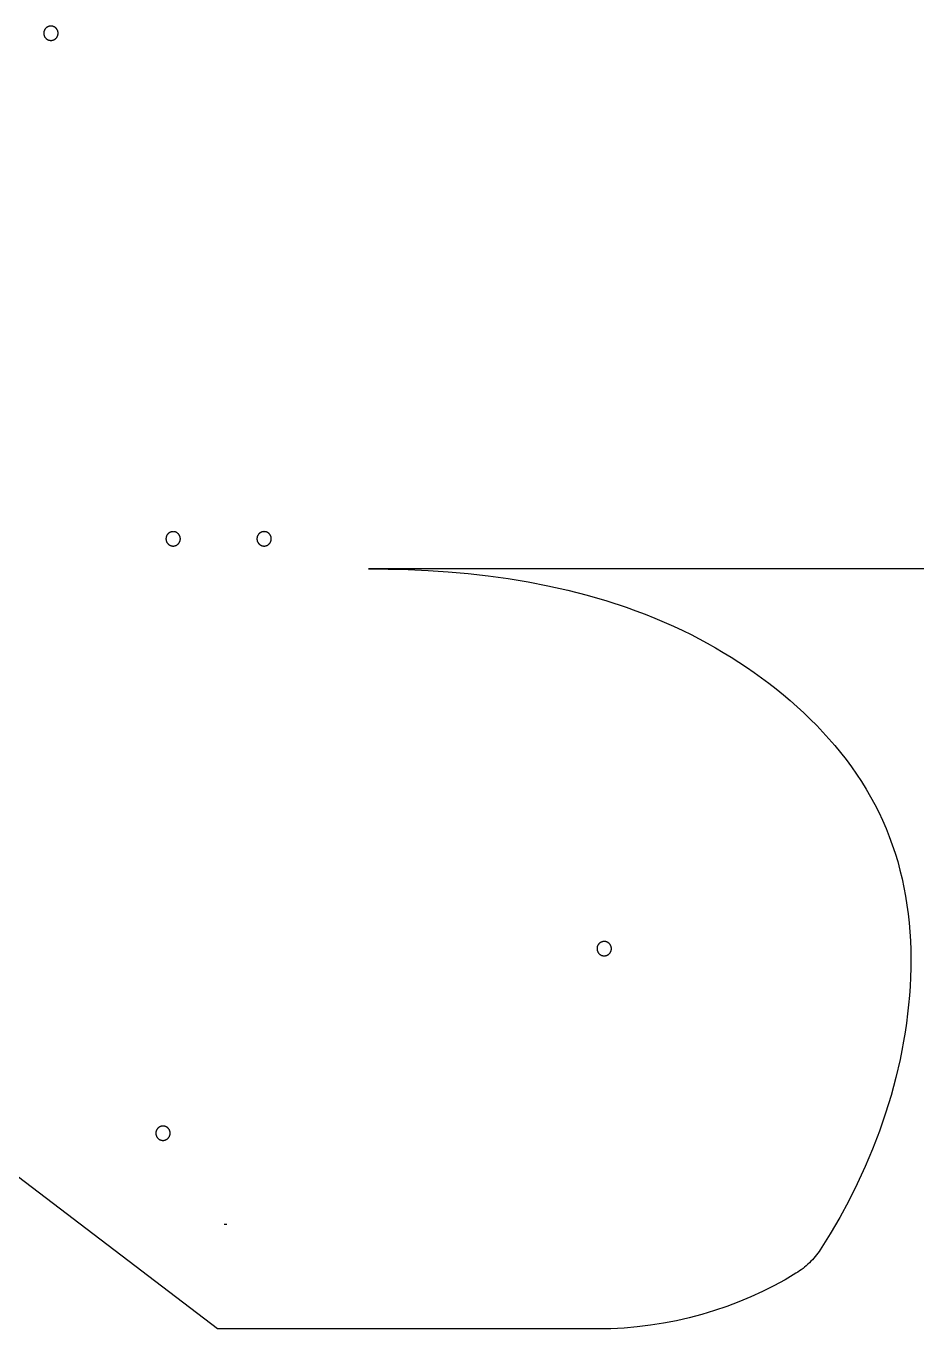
# Model space of a CAD drawing. Extents: x 0 to 146, y -2 to 88.
# Drawn here: x 35.62 to 47.26, y 23.74 to 40.76 of the extents above; entities that cross this region are included whole.
import ezdxf

# ---------------------------------------------------------------- set-up
doc = ezdxf.new("R2010")
doc.units = 0
doc.header["$LTSCALE"] = 15
doc.layers.add('CUT$EXTERIOR', color=1, linetype='CONTINUOUS')
doc.layers.add('CUT$INTERIOR', color=5, linetype='CONTINUOUS')

msp = doc.modelspace()

# ---------------------------------------------------------------- linework, layer by layer
at = {"layer": 'CUT$EXTERIOR'}
for p, q in [((38.124, 23.745), (25.094, 33.676)), ((56.179, 33.673), (40.094, 33.673)), ((40.094, 33.673), (40.352, 33.671)), ((40.352, 33.671), (40.612, 33.664)), ((40.612, 33.664), (40.872, 33.652)), ((40.872, 33.652), (41.133, 33.634)), ((41.133, 33.634), (41.395, 33.611)), ((41.395, 33.611), (41.656, 33.582)), ((41.656, 33.582), (41.917, 33.546)), ((41.917, 33.546), (42.177, 33.503)), ((42.177, 33.503), (42.437, 33.453)), ((42.437, 33.453), (42.695, 33.395)), ((42.695, 33.395), (42.951, 33.33)), ((42.951, 33.33), (43.206, 33.255)), ((43.206, 33.255), (43.458, 33.172)), ((43.458, 33.172), (43.583, 33.127)), ((43.583, 33.127), (43.708, 33.08)), ((43.708, 33.08), (43.832, 33.031)), ((43.832, 33.031), (43.955, 32.978)), ((43.955, 32.978), (44.078, 32.924)), ((44.078, 32.924), (44.199, 32.867)), ((44.199, 32.867), (44.306, 32.814)), ((44.306, 32.814), (44.413, 32.759)), ((44.413, 32.759), (44.518, 32.702)), ((44.518, 32.702), (44.623, 32.644)), ((44.623, 32.644), (44.727, 32.583)), ((44.727, 32.583), (44.829, 32.52)), ((44.829, 32.52), (44.931, 32.456)), ((44.931, 32.456), (45.031, 32.389)), ((45.031, 32.389), (45.13, 32.321)), ((45.13, 32.321), (45.227, 32.251)), ((45.227, 32.251), (45.323, 32.179)), ((45.323, 32.179), (45.418, 32.105)), ((45.418, 32.105), (45.511, 32.029)), ((45.511, 32.029), (45.602, 31.952)), ((45.602, 31.952), (45.691, 31.873)), ((45.691, 31.873), (45.778, 31.792)), ((45.778, 31.792), (45.863, 31.71)), ((45.863, 31.71), (45.947, 31.626)), ((45.947, 31.626), (46.028, 31.54)), ((46.028, 31.54), (46.107, 31.453)), ((46.107, 31.453), (46.184, 31.364)), ((46.184, 31.364), (46.258, 31.273)), ((46.258, 31.273), (46.33, 31.181)), ((46.33, 31.181), (46.399, 31.087)), ((46.399, 31.087), (46.466, 30.992)), ((46.466, 30.992), (46.53, 30.895)), ((46.53, 30.895), (46.591, 30.796)), ((46.591, 30.796), (46.649, 30.697)), ((46.649, 30.697), (46.704, 30.595)), ((46.704, 30.595), (46.757, 30.493)), ((46.757, 30.493), (46.806, 30.389)), ((46.806, 30.389), (46.852, 30.283)), ((46.852, 30.283), (46.895, 30.176)), ((46.895, 30.176), (46.934, 30.068)), ((46.934, 30.068), (46.971, 29.959)), ((46.971, 29.959), (47.004, 29.849)), ((47.004, 29.849), (47.034, 29.737)), ((47.034, 29.737), (47.061, 29.624)), ((47.061, 29.624), (47.085, 29.511)), ((47.085, 29.511), (47.106, 29.396)), ((47.106, 29.396), (47.125, 29.281)), ((47.125, 29.281), (47.14, 29.165)), ((47.14, 29.165), (47.153, 29.048)), ((47.153, 29.048), (47.162, 28.931)), ((47.162, 28.931), (47.17, 28.813)), ((47.17, 28.813), (47.174, 28.695)), ((47.174, 28.695), (47.176, 28.576)), ((47.175, 28.457), (47.172, 28.338)), ((47.176, 28.576), (47.175, 28.457)), ((47.172, 28.338), (47.166, 28.219)), ((47.157, 28.099), (47.147, 27.979)), ((47.166, 28.219), (47.157, 28.099)), ((47.147, 27.979), (47.134, 27.86)), ((47.134, 27.86), (47.118, 27.74)), ((47.101, 27.621), (47.081, 27.502)), ((47.118, 27.74), (47.101, 27.621)), ((47.081, 27.502), (47.059, 27.383)), ((47.035, 27.264), (46.98, 27.029)), ((47.059, 27.383), (47.035, 27.264)), ((46.98, 27.029), (46.917, 26.796)), ((46.917, 26.796), (46.847, 26.565)), ((46.847, 26.565), (46.766, 26.328)), ((46.766, 26.328), (46.677, 26.094)), ((46.677, 26.094), (46.581, 25.865)), ((46.581, 25.865), (46.477, 25.639)), ((46.477, 25.639), (46.366, 25.418)), ((46.366, 25.418), (46.248, 25.201)), ((46.248, 25.201), (46.124, 24.988)), ((46.124, 24.988), (45.993, 24.78)), ((45.928, 24.691), (45.91, 24.669)), ((45.945, 24.712), (45.928, 24.691)), ((45.962, 24.735), (45.945, 24.712)), ((45.978, 24.757), (45.962, 24.735)), ((45.993, 24.78), (45.978, 24.757)), ((45.745, 24.518), (45.723, 24.502)), ((45.768, 24.535), (45.745, 24.518)), ((45.789, 24.552), (45.768, 24.535)), ((45.811, 24.57), (45.789, 24.552)), ((45.832, 24.589), (45.811, 24.57)), ((45.852, 24.608), (45.832, 24.589)), ((45.872, 24.628), (45.852, 24.608)), ((45.891, 24.648), (45.872, 24.628)), ((45.91, 24.669), (45.891, 24.648)), ((45.534, 24.388), (45.388, 24.309)), ((45.676, 24.472), (45.534, 24.388)), ((45.7, 24.487), (45.676, 24.472)), ((45.723, 24.502), (45.7, 24.487)), ((45.239, 24.234), (45.086, 24.164)), ((45.388, 24.309), (45.239, 24.234)), ((44.772, 24.039), (44.611, 23.984)), ((44.931, 24.099), (44.772, 24.039)), ((45.086, 24.164), (44.931, 24.099)), ((44.114, 23.852), (43.945, 23.819)), ((44.282, 23.89), (44.114, 23.852)), ((44.447, 23.934), (44.282, 23.89)), ((44.611, 23.984), (44.447, 23.934)), ((43.089, 23.745), (38.124, 23.745)), ((43.26, 23.748), (43.089, 23.745)), ((43.432, 23.756), (43.26, 23.748)), ((43.604, 23.771), (43.432, 23.756)), ((43.775, 23.792), (43.604, 23.771)), ((43.945, 23.819), (43.775, 23.792))]:
    msp.add_line(p, q, dxfattribs=at)
at = {"layer": 'CUT$INTERIOR'}
for p, q in [((35.854, 40.68), (35.853, 40.677)), ((35.853, 40.677), (35.853, 40.674)), ((35.855, 40.687), (35.854, 40.684)), ((35.854, 40.684), (35.854, 40.68)), ((35.856, 40.693), (35.855, 40.69)), ((35.855, 40.69), (35.855, 40.687)), ((35.857, 40.696), (35.856, 40.693)), ((35.858, 40.699), (35.857, 40.696)), ((35.859, 40.702), (35.858, 40.699)), ((35.86, 40.705), (35.859, 40.702)), ((35.861, 40.708), (35.86, 40.705)), ((35.863, 40.711), (35.861, 40.708)), ((35.864, 40.714), (35.863, 40.711)), ((35.866, 40.717), (35.864, 40.714)), ((35.867, 40.72), (35.866, 40.717)), ((35.869, 40.723), (35.867, 40.72)), ((35.871, 40.725), (35.869, 40.723)), ((35.873, 40.728), (35.871, 40.725)), ((35.875, 40.73), (35.873, 40.728)), ((35.877, 40.733), (35.875, 40.73)), ((35.879, 40.735), (35.877, 40.733)), ((35.882, 40.738), (35.879, 40.735)), ((35.884, 40.74), (35.882, 40.738)), ((35.887, 40.742), (35.884, 40.74)), ((35.889, 40.744), (35.887, 40.742)), ((35.892, 40.746), (35.889, 40.744)), ((35.894, 40.748), (35.892, 40.746)), ((35.897, 40.75), (35.894, 40.748)), ((35.9, 40.751), (35.897, 40.75)), ((35.903, 40.753), (35.9, 40.751)), ((35.906, 40.754), (35.903, 40.753)), ((35.909, 40.756), (35.906, 40.754)), ((35.912, 40.757), (35.909, 40.756)), ((35.915, 40.758), (35.912, 40.757)), ((35.918, 40.759), (35.915, 40.758)), ((35.921, 40.76), (35.918, 40.759)), ((35.924, 40.761), (35.921, 40.76)), ((35.927, 40.762), (35.924, 40.761)), ((35.93, 40.762), (35.927, 40.762)), ((35.933, 40.763), (35.93, 40.762)), ((35.937, 40.763), (35.933, 40.763)), ((35.94, 40.764), (35.937, 40.763)), ((35.943, 40.764), (35.94, 40.764)), ((35.946, 40.764), (35.943, 40.764)), ((35.95, 40.764), (35.946, 40.764)), ((35.953, 40.764), (35.95, 40.764)), ((35.956, 40.764), (35.953, 40.764)), ((35.959, 40.763), (35.956, 40.764)), ((35.963, 40.763), (35.959, 40.763)), ((35.966, 40.762), (35.963, 40.763)), ((35.969, 40.761), (35.966, 40.762)), ((35.972, 40.761), (35.969, 40.761)), ((35.975, 40.76), (35.972, 40.761)), ((35.978, 40.759), (35.975, 40.76)), ((35.981, 40.757), (35.978, 40.759)), ((35.984, 40.756), (35.981, 40.757)), ((35.987, 40.755), (35.984, 40.756)), ((35.99, 40.753), (35.987, 40.755)), ((35.993, 40.752), (35.99, 40.753)), ((35.996, 40.75), (35.993, 40.752)), ((35.999, 40.748), (35.996, 40.75)), ((36.001, 40.747), (35.999, 40.748)), ((36.004, 40.745), (36.001, 40.747)), ((36.007, 40.743), (36.004, 40.745)), ((36.009, 40.74), (36.007, 40.743)), ((36.011, 40.738), (36.009, 40.74)), ((36.014, 40.736), (36.011, 40.738)), ((36.016, 40.734), (36.014, 40.736)), ((36.018, 40.731), (36.016, 40.734)), ((36.02, 40.729), (36.018, 40.731)), ((36.022, 40.726), (36.02, 40.729)), ((36.024, 40.723), (36.022, 40.726)), ((36.026, 40.721), (36.024, 40.723)), ((36.028, 40.718), (36.026, 40.721)), ((36.029, 40.715), (36.028, 40.718)), ((36.031, 40.712), (36.029, 40.715)), ((36.032, 40.709), (36.031, 40.712)), ((36.033, 40.706), (36.032, 40.709)), ((36.035, 40.703), (36.033, 40.706)), ((36.036, 40.7), (36.035, 40.703)), ((36.037, 40.697), (36.036, 40.7)), ((36.038, 40.694), (36.037, 40.697)), ((36.038, 40.691), (36.038, 40.694)), ((36.039, 40.688), (36.038, 40.691)), ((36.04, 40.684), (36.039, 40.688)), ((36.04, 40.681), (36.04, 40.684)), ((36.04, 40.678), (36.04, 40.681)), ((36.041, 40.675), (36.04, 40.678)), ((35.853, 40.674), (35.853, 40.671)), ((35.853, 40.671), (35.853, 40.667)), ((35.853, 40.667), (35.853, 40.664)), ((35.853, 40.664), (35.854, 40.661)), ((35.854, 40.661), (35.854, 40.658)), ((35.854, 40.658), (35.855, 40.654)), ((35.855, 40.654), (35.855, 40.651)), ((35.855, 40.651), (35.856, 40.648)), ((35.856, 40.648), (35.857, 40.645)), ((35.857, 40.645), (35.858, 40.642)), ((35.858, 40.642), (35.859, 40.639)), ((35.859, 40.639), (35.86, 40.636)), ((35.86, 40.636), (35.861, 40.633)), ((35.861, 40.633), (35.862, 40.63)), ((35.862, 40.63), (35.864, 40.627)), ((35.864, 40.627), (35.865, 40.624)), ((35.865, 40.624), (35.867, 40.621)), ((35.867, 40.621), (35.869, 40.618)), ((35.869, 40.618), (35.871, 40.616)), ((35.871, 40.616), (35.873, 40.613)), ((35.873, 40.613), (35.875, 40.61)), ((35.875, 40.61), (35.877, 40.608)), ((35.877, 40.608), (35.879, 40.606)), ((35.879, 40.606), (35.881, 40.603)), ((35.881, 40.603), (35.884, 40.601)), ((35.884, 40.601), (35.886, 40.599)), ((35.886, 40.599), (35.889, 40.597)), ((35.889, 40.597), (35.891, 40.595)), ((35.891, 40.595), (35.894, 40.593)), ((35.894, 40.593), (35.897, 40.591)), ((35.897, 40.591), (35.899, 40.589)), ((35.899, 40.589), (35.902, 40.588)), ((35.902, 40.588), (35.905, 40.586)), ((35.905, 40.586), (35.908, 40.585)), ((35.908, 40.585), (35.911, 40.584)), ((35.911, 40.584), (35.914, 40.582)), ((35.914, 40.582), (35.917, 40.581)), ((35.917, 40.581), (35.92, 40.58)), ((35.92, 40.58), (35.923, 40.58)), ((35.923, 40.58), (35.926, 40.579)), ((35.926, 40.579), (35.93, 40.578)), ((35.93, 40.578), (35.933, 40.578)), ((35.933, 40.578), (35.936, 40.577)), ((35.936, 40.577), (35.939, 40.577)), ((35.939, 40.577), (35.943, 40.577)), ((35.943, 40.577), (35.946, 40.576)), ((35.946, 40.576), (35.949, 40.576)), ((35.949, 40.576), (35.952, 40.577)), ((35.952, 40.577), (35.956, 40.577)), ((35.956, 40.577), (35.959, 40.577)), ((35.959, 40.577), (35.962, 40.578)), ((35.962, 40.578), (35.965, 40.578)), ((35.965, 40.578), (35.968, 40.579)), ((35.968, 40.579), (35.972, 40.58)), ((35.972, 40.58), (35.975, 40.581)), ((35.975, 40.581), (35.978, 40.582)), ((35.978, 40.582), (35.981, 40.583)), ((35.981, 40.583), (35.984, 40.584)), ((35.984, 40.584), (35.987, 40.585)), ((35.987, 40.585), (35.99, 40.587)), ((35.99, 40.587), (35.993, 40.588)), ((35.993, 40.588), (35.995, 40.59)), ((35.995, 40.59), (35.998, 40.592)), ((35.998, 40.592), (36.001, 40.594)), ((36.001, 40.594), (36.003, 40.595)), ((36.003, 40.595), (36.006, 40.597)), ((36.006, 40.597), (36.009, 40.6)), ((36.009, 40.6), (36.011, 40.602)), ((36.011, 40.602), (36.013, 40.604)), ((36.013, 40.604), (36.016, 40.606)), ((36.016, 40.606), (36.018, 40.609)), ((36.018, 40.609), (36.02, 40.611)), ((36.02, 40.611), (36.022, 40.614)), ((36.022, 40.614), (36.024, 40.616)), ((36.024, 40.616), (36.026, 40.619)), ((36.026, 40.619), (36.027, 40.622)), ((36.027, 40.622), (36.029, 40.625)), ((36.029, 40.625), (36.03, 40.628)), ((36.03, 40.628), (36.032, 40.631)), ((36.032, 40.631), (36.033, 40.633)), ((36.033, 40.633), (36.034, 40.636)), ((36.034, 40.636), (36.036, 40.64)), ((36.036, 40.64), (36.037, 40.643)), ((36.037, 40.646), (36.038, 40.649)), ((36.037, 40.643), (36.037, 40.646)), ((36.038, 40.649), (36.039, 40.652)), ((36.039, 40.652), (36.04, 40.655)), ((36.04, 40.662), (36.041, 40.665)), ((36.04, 40.659), (36.04, 40.662)), ((36.04, 40.655), (36.04, 40.659)), ((36.041, 40.672), (36.041, 40.675)), ((36.041, 40.668), (36.041, 40.672)), ((36.041, 40.665), (36.041, 40.668)), ((37.45, 34.074), (37.449, 34.071)), ((37.449, 34.071), (37.449, 34.067)), ((37.449, 34.067), (37.449, 34.064)), ((37.449, 34.064), (37.449, 34.061)), ((37.449, 34.061), (37.45, 34.058)), ((37.451, 34.084), (37.45, 34.08)), ((37.45, 34.08), (37.45, 34.077)), ((37.45, 34.077), (37.45, 34.074)), ((37.45, 34.058), (37.45, 34.054)), ((37.45, 34.054), (37.45, 34.051)), ((37.45, 34.051), (37.451, 34.048)), ((37.452, 34.087), (37.451, 34.084)), ((37.451, 34.048), (37.452, 34.045)), ((37.453, 34.093), (37.452, 34.09)), ((37.452, 34.09), (37.452, 34.087)), ((37.452, 34.045), (37.452, 34.042)), ((37.452, 34.042), (37.453, 34.039)), ((37.454, 34.096), (37.453, 34.093)), ((37.455, 34.099), (37.454, 34.096)), ((37.457, 34.102), (37.455, 34.099)), ((37.458, 34.105), (37.457, 34.102)), ((37.459, 34.108), (37.458, 34.105)), ((37.461, 34.111), (37.459, 34.108)), ((37.462, 34.114), (37.461, 34.111)), ((37.464, 34.117), (37.462, 34.114)), ((37.466, 34.119), (37.464, 34.117)), ((37.468, 34.122), (37.466, 34.119)), ((37.47, 34.125), (37.468, 34.122)), ((37.472, 34.127), (37.47, 34.125)), ((37.474, 34.129), (37.472, 34.127)), ((37.476, 34.132), (37.474, 34.129)), ((37.479, 34.134), (37.476, 34.132)), ((37.481, 34.136), (37.479, 34.134)), ((37.484, 34.138), (37.481, 34.136)), ((37.486, 34.14), (37.484, 34.138)), ((37.489, 34.142), (37.486, 34.14)), ((37.491, 34.144), (37.489, 34.142)), ((37.494, 34.146), (37.491, 34.144)), ((37.497, 34.148), (37.494, 34.146)), ((37.5, 34.149), (37.497, 34.148)), ((37.503, 34.151), (37.5, 34.149)), ((37.506, 34.152), (37.503, 34.151)), ((37.509, 34.153), (37.506, 34.152)), ((37.512, 34.154), (37.509, 34.153)), ((37.515, 34.155), (37.512, 34.154)), ((37.518, 34.156), (37.515, 34.155)), ((37.521, 34.157), (37.518, 34.156)), ((37.524, 34.158), (37.521, 34.157)), ((37.528, 34.158), (37.524, 34.158)), ((37.531, 34.159), (37.528, 34.158)), ((37.534, 34.159), (37.531, 34.159)), ((37.537, 34.159), (37.534, 34.159)), ((37.541, 34.16), (37.537, 34.159)), ((37.544, 34.16), (37.541, 34.16)), ((37.547, 34.159), (37.544, 34.16)), ((37.55, 34.159), (37.547, 34.159)), ((37.554, 34.159), (37.55, 34.159)), ((37.557, 34.159), (37.554, 34.159)), ((37.56, 34.158), (37.557, 34.159)), ((37.563, 34.157), (37.56, 34.158)), ((37.566, 34.157), (37.563, 34.157)), ((37.569, 34.156), (37.566, 34.157)), ((37.573, 34.155), (37.569, 34.156)), ((37.576, 34.154), (37.573, 34.155)), ((37.579, 34.152), (37.576, 34.154)), ((37.582, 34.151), (37.579, 34.152)), ((37.585, 34.15), (37.582, 34.151)), ((37.587, 34.148), (37.585, 34.15)), ((37.59, 34.147), (37.587, 34.148)), ((37.593, 34.145), (37.59, 34.147)), ((37.596, 34.143), (37.593, 34.145)), ((37.598, 34.141), (37.596, 34.143)), ((37.601, 34.139), (37.598, 34.141)), ((37.604, 34.137), (37.601, 34.139)), ((37.606, 34.135), (37.604, 34.137)), ((37.608, 34.133), (37.606, 34.135)), ((37.611, 34.131), (37.608, 34.133)), ((37.613, 34.128), (37.611, 34.131)), ((37.615, 34.126), (37.613, 34.128)), ((37.617, 34.123), (37.615, 34.126)), ((37.619, 34.121), (37.617, 34.123)), ((37.621, 34.118), (37.619, 34.121)), ((37.623, 34.115), (37.621, 34.118)), ((37.624, 34.112), (37.623, 34.115)), ((37.626, 34.11), (37.624, 34.112)), ((37.627, 34.107), (37.626, 34.11)), ((37.629, 34.104), (37.627, 34.107)), ((37.63, 34.101), (37.629, 34.104)), ((37.631, 34.098), (37.63, 34.101)), ((37.632, 34.095), (37.631, 34.098)), ((37.633, 34.092), (37.632, 34.095)), ((37.632, 34.037), (37.633, 34.04)), ((37.634, 34.088), (37.633, 34.092)), ((37.633, 34.04), (37.634, 34.043)), ((37.635, 34.085), (37.634, 34.088)), ((37.634, 34.043), (37.635, 34.046)), ((37.635, 34.082), (37.635, 34.085)), ((37.636, 34.079), (37.635, 34.082)), ((37.635, 34.05), (37.636, 34.053)), ((37.635, 34.046), (37.635, 34.05)), ((37.636, 34.076), (37.636, 34.079)), ((37.637, 34.072), (37.636, 34.076)), ((37.636, 34.056), (37.637, 34.059)), ((37.636, 34.053), (37.636, 34.056)), ((37.637, 34.069), (37.637, 34.072)), ((37.637, 34.066), (37.637, 34.069)), ((37.637, 34.063), (37.637, 34.066)), ((37.637, 34.059), (37.637, 34.063)), ((38.638, 34.079), (38.637, 34.076)), ((38.637, 34.076), (38.637, 34.074)), ((38.637, 34.074), (38.637, 34.072)), ((38.637, 34.072), (38.637, 34.07)), ((38.637, 34.07), (38.637, 34.068)), ((38.637, 34.068), (38.637, 34.066)), ((38.637, 34.066), (38.637, 34.064)), ((38.637, 34.064), (38.637, 34.062)), ((38.637, 34.062), (38.637, 34.06)), ((38.637, 34.06), (38.637, 34.057)), ((38.637, 34.057), (38.637, 34.055)), ((38.637, 34.055), (38.638, 34.053)), ((38.639, 34.085), (38.638, 34.083)), ((38.638, 34.083), (38.638, 34.081)), ((38.638, 34.081), (38.638, 34.079)), ((38.638, 34.053), (38.638, 34.051)), ((38.638, 34.051), (38.638, 34.049)), ((38.638, 34.049), (38.639, 34.047)), ((38.64, 34.089), (38.639, 34.087)), ((38.639, 34.087), (38.639, 34.085)), ((38.639, 34.047), (38.639, 34.044)), ((38.639, 34.044), (38.64, 34.042)), ((38.641, 34.094), (38.64, 34.092)), ((38.64, 34.092), (38.64, 34.089)), ((38.64, 34.042), (38.64, 34.04)), ((38.64, 34.04), (38.641, 34.038)), ((38.642, 34.096), (38.641, 34.094)), ((38.643, 34.1), (38.642, 34.098)), ((38.642, 34.098), (38.642, 34.096)), ((38.644, 34.102), (38.643, 34.1)), ((38.645, 34.105), (38.644, 34.102)), ((38.646, 34.107), (38.645, 34.105)), ((38.647, 34.109), (38.646, 34.107)), ((38.648, 34.111), (38.647, 34.109)), ((38.65, 34.113), (38.648, 34.111)), ((38.651, 34.115), (38.65, 34.113)), ((38.652, 34.117), (38.651, 34.115)), ((38.653, 34.119), (38.652, 34.117)), ((38.655, 34.121), (38.653, 34.119)), ((38.656, 34.123), (38.655, 34.121)), ((38.658, 34.125), (38.656, 34.123)), ((38.659, 34.127), (38.658, 34.125)), ((38.661, 34.129), (38.659, 34.127)), ((38.663, 34.13), (38.661, 34.129)), ((38.664, 34.132), (38.663, 34.13)), ((38.666, 34.134), (38.664, 34.132)), ((38.668, 34.135), (38.666, 34.134)), ((38.67, 34.137), (38.668, 34.135)), ((38.671, 34.139), (38.67, 34.137)), ((38.673, 34.14), (38.671, 34.139)), ((38.675, 34.142), (38.673, 34.14)), ((38.677, 34.143), (38.675, 34.142)), ((38.679, 34.144), (38.677, 34.143)), ((38.681, 34.146), (38.679, 34.144)), ((38.683, 34.147), (38.681, 34.146)), ((38.685, 34.148), (38.683, 34.147)), ((38.687, 34.149), (38.685, 34.148)), ((38.69, 34.15), (38.687, 34.149)), ((38.692, 34.151), (38.69, 34.15)), ((38.694, 34.152), (38.692, 34.151)), ((38.696, 34.153), (38.694, 34.152)), ((38.698, 34.154), (38.696, 34.153)), ((38.7, 34.155), (38.698, 34.154)), ((38.703, 34.155), (38.7, 34.155)), ((38.705, 34.156), (38.703, 34.155)), ((38.707, 34.157), (38.705, 34.156)), ((38.709, 34.157), (38.707, 34.157)), ((38.711, 34.158), (38.709, 34.157)), ((38.713, 34.158), (38.711, 34.158)), ((38.716, 34.158), (38.713, 34.158)), ((38.718, 34.159), (38.716, 34.158)), ((38.72, 34.159), (38.718, 34.159)), ((38.722, 34.159), (38.72, 34.159)), ((38.724, 34.159), (38.722, 34.159)), ((38.726, 34.159), (38.724, 34.159)), ((38.728, 34.16), (38.726, 34.159)), ((38.73, 34.16), (38.728, 34.16)), ((38.733, 34.16), (38.73, 34.16)), ((38.735, 34.159), (38.733, 34.16)), ((38.737, 34.159), (38.735, 34.159)), ((38.739, 34.159), (38.737, 34.159)), ((38.741, 34.159), (38.739, 34.159)), ((38.743, 34.159), (38.741, 34.159)), ((38.745, 34.158), (38.743, 34.159)), ((38.748, 34.158), (38.745, 34.158)), ((38.75, 34.158), (38.748, 34.158)), ((38.752, 34.157), (38.75, 34.158)), ((38.754, 34.157), (38.752, 34.157)), ((38.756, 34.156), (38.754, 34.157)), ((38.758, 34.155), (38.756, 34.156)), ((38.761, 34.155), (38.758, 34.155)), ((38.763, 34.154), (38.761, 34.155)), ((38.765, 34.153), (38.763, 34.154)), ((38.767, 34.152), (38.765, 34.153)), ((38.769, 34.151), (38.767, 34.152)), ((38.771, 34.15), (38.769, 34.151)), ((38.774, 34.149), (38.771, 34.15)), ((38.776, 34.148), (38.774, 34.149)), ((38.778, 34.147), (38.776, 34.148)), ((38.78, 34.146), (38.778, 34.147)), ((38.782, 34.144), (38.78, 34.146)), ((38.784, 34.143), (38.782, 34.144)), ((38.786, 34.142), (38.784, 34.143)), ((38.788, 34.14), (38.786, 34.142)), ((38.79, 34.139), (38.788, 34.14)), ((38.791, 34.137), (38.79, 34.139)), ((38.793, 34.135), (38.791, 34.137)), ((38.795, 34.134), (38.793, 34.135)), ((38.797, 34.132), (38.795, 34.134)), ((38.798, 34.13), (38.797, 34.132)), ((38.8, 34.129), (38.798, 34.13)), ((38.802, 34.127), (38.8, 34.129)), ((38.803, 34.125), (38.802, 34.127)), ((38.805, 34.123), (38.803, 34.125)), ((38.806, 34.121), (38.805, 34.123)), ((38.808, 34.119), (38.806, 34.121)), ((38.809, 34.117), (38.808, 34.119)), ((38.81, 34.115), (38.809, 34.117)), ((38.811, 34.113), (38.81, 34.115)), ((38.813, 34.111), (38.811, 34.113)), ((38.814, 34.109), (38.813, 34.111)), ((38.815, 34.107), (38.814, 34.109)), ((38.816, 34.105), (38.815, 34.107)), ((38.817, 34.102), (38.816, 34.105)), ((38.818, 34.1), (38.817, 34.102)), ((38.818, 34.098), (38.818, 34.1)), ((38.819, 34.096), (38.818, 34.098)), ((38.82, 34.094), (38.819, 34.096)), ((38.821, 34.092), (38.82, 34.094)), ((38.82, 34.038), (38.821, 34.04)), ((38.821, 34.089), (38.821, 34.092)), ((38.822, 34.087), (38.821, 34.089)), ((38.821, 34.042), (38.822, 34.044)), ((38.821, 34.04), (38.821, 34.042)), ((38.822, 34.085), (38.822, 34.087)), ((38.823, 34.083), (38.822, 34.085)), ((38.822, 34.047), (38.823, 34.049)), ((38.822, 34.044), (38.822, 34.047)), ((38.823, 34.081), (38.823, 34.083)), ((38.823, 34.079), (38.823, 34.081)), ((38.824, 34.076), (38.823, 34.079)), ((38.823, 34.053), (38.824, 34.055)), ((38.823, 34.051), (38.823, 34.053)), ((38.823, 34.049), (38.823, 34.051)), ((38.824, 34.074), (38.824, 34.076)), ((38.824, 34.072), (38.824, 34.074)), ((38.824, 34.07), (38.824, 34.072)), ((38.824, 34.068), (38.824, 34.07)), ((38.824, 34.066), (38.824, 34.068)), ((38.824, 34.064), (38.824, 34.066)), ((38.824, 34.062), (38.824, 34.064)), ((38.824, 34.06), (38.824, 34.062)), ((38.824, 34.057), (38.824, 34.06)), ((38.824, 34.055), (38.824, 34.057)), ((37.453, 34.039), (37.454, 34.035)), ((37.454, 34.035), (37.455, 34.032)), ((37.455, 34.032), (37.457, 34.029)), ((37.457, 34.029), (37.458, 34.026)), ((37.458, 34.026), (37.459, 34.023)), ((37.459, 34.023), (37.461, 34.021)), ((37.461, 34.021), (37.462, 34.018)), ((37.462, 34.018), (37.464, 34.015)), ((37.464, 34.015), (37.466, 34.012)), ((37.466, 34.012), (37.468, 34.01)), ((37.468, 34.01), (37.47, 34.007)), ((37.47, 34.007), (37.472, 34.005)), ((37.472, 34.005), (37.474, 34.002)), ((37.474, 34.002), (37.476, 34)), ((37.476, 34), (37.479, 33.998)), ((37.479, 33.998), (37.481, 33.995)), ((37.481, 33.995), (37.484, 33.993)), ((37.484, 33.993), (37.486, 33.991)), ((37.486, 33.991), (37.489, 33.989)), ((37.489, 33.989), (37.491, 33.987)), ((37.491, 33.987), (37.494, 33.986)), ((37.494, 33.986), (37.497, 33.984)), ((37.497, 33.984), (37.5, 33.983)), ((37.5, 33.983), (37.503, 33.981)), ((37.503, 33.981), (37.506, 33.98)), ((37.506, 33.98), (37.509, 33.979)), ((37.509, 33.979), (37.512, 33.977)), ((37.512, 33.977), (37.515, 33.976)), ((37.515, 33.976), (37.518, 33.975)), ((37.518, 33.975), (37.521, 33.975)), ((37.521, 33.975), (37.524, 33.974)), ((37.524, 33.974), (37.528, 33.973)), ((37.528, 33.973), (37.531, 33.973)), ((37.531, 33.973), (37.534, 33.972)), ((37.534, 33.972), (37.537, 33.972)), ((37.537, 33.972), (37.541, 33.972)), ((37.541, 33.972), (37.544, 33.972)), ((37.544, 33.972), (37.547, 33.972)), ((37.547, 33.972), (37.55, 33.972)), ((37.55, 33.972), (37.554, 33.973)), ((37.554, 33.973), (37.557, 33.973)), ((37.557, 33.973), (37.56, 33.974)), ((37.56, 33.974), (37.563, 33.974)), ((37.563, 33.974), (37.566, 33.975)), ((37.566, 33.975), (37.569, 33.976)), ((37.569, 33.976), (37.573, 33.977)), ((37.573, 33.977), (37.576, 33.978)), ((37.576, 33.978), (37.579, 33.979)), ((37.579, 33.979), (37.582, 33.98)), ((37.582, 33.98), (37.585, 33.982)), ((37.585, 33.982), (37.587, 33.983)), ((37.587, 33.983), (37.59, 33.985)), ((37.59, 33.985), (37.593, 33.987)), ((37.593, 33.987), (37.596, 33.988)), ((37.596, 33.988), (37.598, 33.99)), ((37.598, 33.99), (37.601, 33.992)), ((37.601, 33.992), (37.604, 33.994)), ((37.604, 33.994), (37.606, 33.996)), ((37.606, 33.996), (37.608, 33.999)), ((37.608, 33.999), (37.611, 34.001)), ((37.611, 34.001), (37.613, 34.003)), ((37.613, 34.003), (37.615, 34.006)), ((37.615, 34.006), (37.617, 34.008)), ((37.617, 34.008), (37.619, 34.011)), ((37.619, 34.011), (37.621, 34.014)), ((37.621, 34.014), (37.623, 34.016)), ((37.623, 34.016), (37.624, 34.019)), ((37.624, 34.019), (37.626, 34.022)), ((37.626, 34.022), (37.627, 34.025)), ((37.627, 34.025), (37.629, 34.028)), ((37.629, 34.028), (37.63, 34.031)), ((37.63, 34.031), (37.631, 34.034)), ((37.631, 34.034), (37.632, 34.037)), ((38.641, 34.038), (38.642, 34.036)), ((38.642, 34.036), (38.642, 34.033)), ((38.642, 34.033), (38.643, 34.031)), ((38.643, 34.031), (38.644, 34.029)), ((38.644, 34.029), (38.645, 34.027)), ((38.645, 34.027), (38.646, 34.025)), ((38.646, 34.025), (38.647, 34.023)), ((38.647, 34.023), (38.648, 34.021)), ((38.648, 34.021), (38.65, 34.019)), ((38.65, 34.019), (38.651, 34.017)), ((38.651, 34.017), (38.652, 34.014)), ((38.652, 34.014), (38.653, 34.013)), ((38.653, 34.013), (38.655, 34.011)), ((38.655, 34.011), (38.656, 34.009)), ((38.656, 34.009), (38.658, 34.007)), ((38.658, 34.007), (38.659, 34.005)), ((38.659, 34.005), (38.661, 34.003)), ((38.661, 34.003), (38.663, 34.001)), ((38.663, 34.001), (38.664, 34)), ((38.664, 34), (38.666, 33.998)), ((38.666, 33.998), (38.668, 33.996)), ((38.668, 33.996), (38.67, 33.995)), ((38.67, 33.995), (38.671, 33.993)), ((38.671, 33.993), (38.673, 33.992)), ((38.673, 33.992), (38.675, 33.99)), ((38.675, 33.99), (38.677, 33.989)), ((38.677, 33.989), (38.679, 33.987)), ((38.679, 33.987), (38.681, 33.986)), ((38.681, 33.986), (38.683, 33.985)), ((38.683, 33.985), (38.685, 33.984)), ((38.685, 33.984), (38.687, 33.983)), ((38.687, 33.983), (38.69, 33.981)), ((38.69, 33.981), (38.692, 33.98)), ((38.692, 33.98), (38.694, 33.98)), ((38.694, 33.98), (38.696, 33.979)), ((38.696, 33.979), (38.698, 33.978)), ((38.698, 33.978), (38.7, 33.977)), ((38.7, 33.977), (38.703, 33.976)), ((38.703, 33.976), (38.705, 33.976)), ((38.705, 33.976), (38.707, 33.975)), ((38.707, 33.975), (38.709, 33.975)), ((38.709, 33.975), (38.711, 33.974)), ((38.711, 33.974), (38.713, 33.974)), ((38.713, 33.974), (38.716, 33.973)), ((38.716, 33.973), (38.718, 33.973)), ((38.718, 33.973), (38.72, 33.973)), ((38.72, 33.973), (38.722, 33.972)), ((38.722, 33.972), (38.724, 33.972)), ((38.724, 33.972), (38.726, 33.972)), ((38.726, 33.972), (38.728, 33.972)), ((38.728, 33.972), (38.73, 33.972)), ((38.73, 33.972), (38.733, 33.972)), ((38.733, 33.972), (38.735, 33.972)), ((38.735, 33.972), (38.737, 33.972)), ((38.737, 33.972), (38.739, 33.972)), ((38.739, 33.972), (38.741, 33.973)), ((38.741, 33.973), (38.743, 33.973)), ((38.743, 33.973), (38.745, 33.973)), ((38.745, 33.973), (38.748, 33.974)), ((38.748, 33.974), (38.75, 33.974)), ((38.75, 33.974), (38.752, 33.975)), ((38.752, 33.975), (38.754, 33.975)), ((38.754, 33.975), (38.756, 33.976)), ((38.756, 33.976), (38.758, 33.976)), ((38.758, 33.976), (38.761, 33.977)), ((38.761, 33.977), (38.763, 33.978)), ((38.763, 33.978), (38.765, 33.979)), ((38.765, 33.979), (38.767, 33.98)), ((38.767, 33.98), (38.769, 33.98)), ((38.769, 33.98), (38.771, 33.981)), ((38.771, 33.981), (38.774, 33.983)), ((38.774, 33.983), (38.776, 33.984)), ((38.776, 33.984), (38.778, 33.985)), ((38.778, 33.985), (38.78, 33.986)), ((38.78, 33.986), (38.782, 33.987)), ((38.782, 33.987), (38.784, 33.989)), ((38.784, 33.989), (38.786, 33.99)), ((38.786, 33.99), (38.788, 33.992)), ((38.788, 33.992), (38.79, 33.993)), ((38.79, 33.993), (38.791, 33.995)), ((38.791, 33.995), (38.793, 33.996)), ((38.793, 33.996), (38.795, 33.998)), ((38.795, 33.998), (38.797, 34)), ((38.797, 34), (38.798, 34.001)), ((38.798, 34.001), (38.8, 34.003)), ((38.8, 34.003), (38.802, 34.005)), ((38.802, 34.005), (38.803, 34.007)), ((38.803, 34.007), (38.805, 34.009)), ((38.805, 34.009), (38.806, 34.011)), ((38.806, 34.011), (38.808, 34.013)), ((38.808, 34.013), (38.809, 34.014)), ((38.809, 34.014), (38.81, 34.017)), ((38.81, 34.017), (38.811, 34.019)), ((38.811, 34.019), (38.813, 34.021)), ((38.813, 34.021), (38.814, 34.023)), ((38.814, 34.023), (38.815, 34.025)), ((38.815, 34.025), (38.816, 34.027)), ((38.816, 34.027), (38.817, 34.029)), ((38.817, 34.029), (38.818, 34.031)), ((38.818, 34.033), (38.819, 34.036)), ((38.818, 34.031), (38.818, 34.033)), ((38.819, 34.036), (38.82, 34.038)), ((43.093, 28.763), (43.091, 28.76)), ((43.095, 28.766), (43.093, 28.763)), ((43.097, 28.768), (43.095, 28.766)), ((43.099, 28.771), (43.097, 28.768)), ((43.101, 28.773), (43.099, 28.771)), ((43.103, 28.776), (43.101, 28.773)), ((43.105, 28.778), (43.103, 28.776)), ((43.107, 28.78), (43.105, 28.778)), ((43.11, 28.783), (43.107, 28.78)), ((43.112, 28.785), (43.11, 28.783)), ((43.115, 28.787), (43.112, 28.785)), ((43.117, 28.789), (43.115, 28.787)), ((43.12, 28.79), (43.117, 28.789)), ((43.123, 28.792), (43.12, 28.79)), ((43.126, 28.794), (43.123, 28.792)), ((43.129, 28.795), (43.126, 28.794)), ((43.132, 28.797), (43.129, 28.795)), ((43.134, 28.798), (43.132, 28.797)), ((43.137, 28.799), (43.134, 28.798)), ((43.141, 28.801), (43.137, 28.799)), ((43.144, 28.802), (43.141, 28.801)), ((43.147, 28.803), (43.144, 28.802)), ((43.15, 28.803), (43.147, 28.803)), ((43.153, 28.804), (43.15, 28.803)), ((43.156, 28.805), (43.153, 28.804)), ((43.16, 28.805), (43.156, 28.805)), ((43.163, 28.805), (43.16, 28.805)), ((43.166, 28.806), (43.163, 28.805)), ((43.169, 28.806), (43.166, 28.806)), ((43.172, 28.806), (43.169, 28.806)), ((43.176, 28.806), (43.172, 28.806)), ((43.179, 28.806), (43.176, 28.806)), ((43.182, 28.805), (43.179, 28.806)), ((43.185, 28.805), (43.182, 28.805)), ((43.189, 28.804), (43.185, 28.805)), ((43.192, 28.804), (43.189, 28.804)), ((43.195, 28.803), (43.192, 28.804)), ((43.198, 28.802), (43.195, 28.803)), ((43.201, 28.801), (43.198, 28.802)), ((43.204, 28.8), (43.201, 28.801)), ((43.207, 28.799), (43.204, 28.8)), ((43.21, 28.798), (43.207, 28.799)), ((43.213, 28.796), (43.21, 28.798)), ((43.216, 28.795), (43.213, 28.796)), ((43.219, 28.793), (43.216, 28.795)), ((43.222, 28.791), (43.219, 28.793)), ((43.225, 28.79), (43.222, 28.791)), ((43.227, 28.788), (43.225, 28.79)), ((43.23, 28.786), (43.227, 28.788)), ((43.232, 28.784), (43.23, 28.786)), ((43.235, 28.782), (43.232, 28.784)), ((43.237, 28.779), (43.235, 28.782)), ((43.239, 28.777), (43.237, 28.779)), ((43.242, 28.775), (43.239, 28.777)), ((43.244, 28.772), (43.242, 28.775)), ((43.246, 28.77), (43.244, 28.772)), ((43.248, 28.767), (43.246, 28.77)), ((43.25, 28.764), (43.248, 28.767)), ((43.251, 28.762), (43.25, 28.764)), ((43.079, 28.724), (43.078, 28.72)), ((43.078, 28.72), (43.078, 28.717)), ((43.078, 28.717), (43.078, 28.714)), ((43.078, 28.714), (43.078, 28.711)), ((43.078, 28.711), (43.078, 28.707)), ((43.078, 28.707), (43.078, 28.704)), ((43.078, 28.704), (43.079, 28.701)), ((43.08, 28.73), (43.079, 28.727)), ((43.079, 28.727), (43.079, 28.724)), ((43.079, 28.701), (43.079, 28.698)), ((43.079, 28.698), (43.08, 28.694)), ((43.081, 28.736), (43.08, 28.733)), ((43.08, 28.733), (43.08, 28.73)), ((43.08, 28.694), (43.08, 28.691)), ((43.08, 28.691), (43.081, 28.688)), ((43.082, 28.739), (43.081, 28.736)), ((43.081, 28.688), (43.082, 28.685)), ((43.083, 28.743), (43.082, 28.739)), ((43.082, 28.685), (43.083, 28.682)), ((43.084, 28.746), (43.083, 28.743)), ((43.083, 28.682), (43.084, 28.679)), ((43.085, 28.749), (43.084, 28.746)), ((43.084, 28.679), (43.085, 28.676)), ((43.087, 28.752), (43.085, 28.749)), ((43.085, 28.676), (43.087, 28.673)), ((43.088, 28.754), (43.087, 28.752)), ((43.087, 28.673), (43.088, 28.67)), ((43.09, 28.757), (43.088, 28.754)), ((43.088, 28.67), (43.09, 28.667)), ((43.091, 28.76), (43.09, 28.757)), ((43.09, 28.667), (43.091, 28.664)), ((43.091, 28.664), (43.093, 28.661)), ((43.093, 28.661), (43.095, 28.659)), ((43.095, 28.659), (43.097, 28.656)), ((43.097, 28.656), (43.099, 28.653)), ((43.099, 28.653), (43.101, 28.651)), ((43.101, 28.651), (43.103, 28.648)), ((43.103, 28.648), (43.105, 28.646)), ((43.105, 28.646), (43.107, 28.644)), ((43.107, 28.644), (43.11, 28.642)), ((43.11, 28.642), (43.112, 28.64)), ((43.112, 28.64), (43.115, 28.638)), ((43.115, 28.638), (43.117, 28.636)), ((43.117, 28.636), (43.12, 28.634)), ((43.12, 28.634), (43.123, 28.632)), ((43.123, 28.632), (43.126, 28.63)), ((43.126, 28.63), (43.129, 28.629)), ((43.129, 28.629), (43.132, 28.627)), ((43.132, 28.627), (43.134, 28.626)), ((43.134, 28.626), (43.137, 28.625)), ((43.137, 28.625), (43.141, 28.624)), ((43.141, 28.624), (43.144, 28.623)), ((43.144, 28.623), (43.147, 28.622)), ((43.147, 28.622), (43.15, 28.621)), ((43.15, 28.621), (43.153, 28.62)), ((43.153, 28.62), (43.156, 28.62)), ((43.156, 28.62), (43.16, 28.619)), ((43.16, 28.619), (43.163, 28.619)), ((43.163, 28.619), (43.166, 28.619)), ((43.166, 28.619), (43.169, 28.618)), ((43.169, 28.618), (43.172, 28.618)), ((43.172, 28.618), (43.176, 28.618)), ((43.176, 28.618), (43.179, 28.619)), ((43.179, 28.619), (43.182, 28.619)), ((43.182, 28.619), (43.185, 28.619)), ((43.185, 28.619), (43.189, 28.62)), ((43.189, 28.62), (43.192, 28.621)), ((43.192, 28.621), (43.195, 28.621)), ((43.195, 28.621), (43.198, 28.622)), ((43.198, 28.622), (43.201, 28.623)), ((43.201, 28.623), (43.204, 28.624)), ((43.204, 28.624), (43.207, 28.625)), ((43.207, 28.625), (43.21, 28.627)), ((43.21, 28.627), (43.213, 28.628)), ((43.213, 28.628), (43.216, 28.63)), ((43.216, 28.63), (43.219, 28.631)), ((43.219, 28.631), (43.222, 28.633)), ((43.222, 28.633), (43.225, 28.635)), ((43.225, 28.635), (43.227, 28.637)), ((43.227, 28.637), (43.23, 28.639)), ((43.23, 28.639), (43.232, 28.641)), ((43.232, 28.641), (43.235, 28.643)), ((43.235, 28.643), (43.237, 28.645)), ((43.237, 28.645), (43.239, 28.647)), ((43.239, 28.647), (43.242, 28.65)), ((43.242, 28.65), (43.244, 28.652)), ((43.244, 28.652), (43.246, 28.655)), ((43.246, 28.655), (43.248, 28.657)), ((43.248, 28.657), (43.25, 28.66)), ((43.25, 28.66), (43.251, 28.663)), ((43.253, 28.759), (43.251, 28.762)), ((43.251, 28.663), (43.253, 28.666)), ((43.255, 28.756), (43.253, 28.759)), ((43.253, 28.666), (43.255, 28.668)), ((43.256, 28.753), (43.255, 28.756)), ((43.255, 28.668), (43.256, 28.671)), ((43.257, 28.75), (43.256, 28.753)), ((43.256, 28.671), (43.257, 28.674)), ((43.259, 28.747), (43.257, 28.75)), ((43.257, 28.674), (43.259, 28.677)), ((43.26, 28.744), (43.259, 28.747)), ((43.259, 28.677), (43.26, 28.68)), ((43.261, 28.741), (43.26, 28.744)), ((43.26, 28.68), (43.261, 28.683)), ((43.262, 28.738), (43.261, 28.741)), ((43.261, 28.683), (43.262, 28.686)), ((43.263, 28.735), (43.262, 28.738)), ((43.262, 28.686), (43.263, 28.69)), ((43.263, 28.732), (43.263, 28.735)), ((43.264, 28.728), (43.263, 28.732)), ((43.263, 28.693), (43.264, 28.696)), ((43.263, 28.69), (43.263, 28.693)), ((43.265, 28.725), (43.264, 28.728)), ((43.264, 28.696), (43.265, 28.699)), ((43.265, 28.722), (43.265, 28.725)), ((43.265, 28.719), (43.265, 28.722)), ((43.265, 28.715), (43.265, 28.719)), ((43.265, 28.712), (43.265, 28.715)), ((43.265, 28.709), (43.265, 28.712)), ((43.265, 28.706), (43.265, 28.709)), ((43.265, 28.702), (43.265, 28.706)), ((43.265, 28.699), (43.265, 28.702)), ((37.361, 26.382), (37.359, 26.38)), ((37.364, 26.383), (37.361, 26.382)), ((37.367, 26.385), (37.364, 26.383)), ((37.37, 26.386), (37.367, 26.385)), ((37.373, 26.388), (37.37, 26.386)), ((37.376, 26.389), (37.373, 26.388)), ((37.379, 26.39), (37.376, 26.389)), ((37.382, 26.391), (37.379, 26.39)), ((37.385, 26.392), (37.382, 26.391)), ((37.388, 26.393), (37.385, 26.392)), ((37.391, 26.393), (37.388, 26.393)), ((37.395, 26.394), (37.391, 26.393)), ((37.398, 26.394), (37.395, 26.394)), ((37.401, 26.395), (37.398, 26.394)), ((37.404, 26.395), (37.401, 26.395)), ((37.408, 26.395), (37.404, 26.395)), ((37.411, 26.395), (37.408, 26.395)), ((37.414, 26.395), (37.411, 26.395)), ((37.417, 26.395), (37.414, 26.395)), ((37.421, 26.395), (37.417, 26.395)), ((37.424, 26.394), (37.421, 26.395)), ((37.427, 26.394), (37.424, 26.394)), ((37.43, 26.393), (37.427, 26.394)), ((37.433, 26.392), (37.43, 26.393)), ((37.437, 26.391), (37.433, 26.392)), ((37.44, 26.39), (37.437, 26.391)), ((37.443, 26.389), (37.44, 26.39)), ((37.446, 26.388), (37.443, 26.389)), ((37.449, 26.387), (37.446, 26.388)), ((37.452, 26.386), (37.449, 26.387)), ((37.455, 26.384), (37.452, 26.386)), ((37.457, 26.382), (37.455, 26.384)), ((37.46, 26.381), (37.457, 26.382)), ((37.463, 26.379), (37.46, 26.381)), ((37.317, 26.31), (37.316, 26.306)), ((37.316, 26.306), (37.316, 26.303)), ((37.316, 26.303), (37.316, 26.3)), ((37.316, 26.3), (37.316, 26.297)), ((37.316, 26.297), (37.317, 26.293)), ((37.318, 26.319), (37.317, 26.316)), ((37.317, 26.316), (37.317, 26.313)), ((37.317, 26.313), (37.317, 26.31)), ((37.317, 26.293), (37.317, 26.29)), ((37.317, 26.29), (37.317, 26.287)), ((37.317, 26.287), (37.318, 26.284)), ((37.319, 26.322), (37.318, 26.319)), ((37.318, 26.284), (37.319, 26.281)), ((37.32, 26.329), (37.319, 26.326)), ((37.319, 26.326), (37.319, 26.322)), ((37.319, 26.281), (37.319, 26.277)), ((37.319, 26.277), (37.32, 26.274)), ((37.321, 26.332), (37.32, 26.329)), ((37.32, 26.274), (37.321, 26.271)), ((37.322, 26.335), (37.321, 26.332)), ((37.321, 26.271), (37.322, 26.268)), ((37.324, 26.338), (37.322, 26.335)), ((37.322, 26.268), (37.324, 26.265)), ((37.325, 26.341), (37.324, 26.338)), ((37.324, 26.265), (37.325, 26.262)), ((37.326, 26.344), (37.325, 26.341)), ((37.325, 26.262), (37.326, 26.259)), ((37.328, 26.347), (37.326, 26.344)), ((37.326, 26.259), (37.328, 26.256)), ((37.33, 26.35), (37.328, 26.347)), ((37.328, 26.256), (37.33, 26.253)), ((37.331, 26.352), (37.33, 26.35)), ((37.33, 26.253), (37.331, 26.251)), ((37.333, 26.355), (37.331, 26.352)), ((37.331, 26.251), (37.333, 26.248)), ((37.335, 26.358), (37.333, 26.355)), ((37.333, 26.248), (37.335, 26.245)), ((37.337, 26.36), (37.335, 26.358)), ((37.335, 26.245), (37.337, 26.243)), ((37.339, 26.363), (37.337, 26.36)), ((37.337, 26.243), (37.339, 26.24)), ((37.341, 26.365), (37.339, 26.363)), ((37.339, 26.24), (37.341, 26.238)), ((37.343, 26.368), (37.341, 26.365)), ((37.341, 26.238), (37.343, 26.236)), ((37.346, 26.37), (37.343, 26.368)), ((37.343, 26.236), (37.346, 26.233)), ((37.348, 26.372), (37.346, 26.37)), ((37.346, 26.233), (37.348, 26.231)), ((37.351, 26.374), (37.348, 26.372)), ((37.348, 26.231), (37.351, 26.229)), ((37.353, 26.376), (37.351, 26.374)), ((37.351, 26.229), (37.353, 26.227)), ((37.356, 26.378), (37.353, 26.376)), ((37.353, 26.227), (37.356, 26.225)), ((37.359, 26.38), (37.356, 26.378)), ((37.356, 26.225), (37.359, 26.223)), ((37.359, 26.223), (37.361, 26.221)), ((37.361, 26.221), (37.364, 26.22)), ((37.364, 26.22), (37.367, 26.218)), ((37.367, 26.218), (37.37, 26.217)), ((37.37, 26.217), (37.373, 26.215)), ((37.373, 26.215), (37.376, 26.214)), ((37.376, 26.214), (37.379, 26.213)), ((37.379, 26.213), (37.382, 26.212)), ((37.382, 26.212), (37.385, 26.211)), ((37.385, 26.211), (37.388, 26.21)), ((37.388, 26.21), (37.391, 26.21)), ((37.427, 26.209), (37.43, 26.21)), ((37.43, 26.21), (37.433, 26.211)), ((37.433, 26.211), (37.437, 26.212)), ((37.437, 26.212), (37.44, 26.213)), ((37.44, 26.213), (37.443, 26.214)), ((37.443, 26.214), (37.446, 26.215)), ((37.446, 26.215), (37.449, 26.216)), ((37.449, 26.216), (37.452, 26.218)), ((37.452, 26.218), (37.455, 26.219)), ((37.455, 26.219), (37.457, 26.221)), ((37.457, 26.221), (37.46, 26.222)), ((37.46, 26.222), (37.463, 26.224)), ((37.466, 26.377), (37.463, 26.379)), ((37.463, 26.224), (37.466, 26.226)), ((37.468, 26.375), (37.466, 26.377)), ((37.466, 26.226), (37.468, 26.228)), ((37.471, 26.373), (37.468, 26.375)), ((37.468, 26.228), (37.471, 26.23)), ((37.473, 26.371), (37.471, 26.373)), ((37.471, 26.23), (37.473, 26.232)), ((37.475, 26.369), (37.473, 26.371)), ((37.473, 26.232), (37.475, 26.234)), ((37.478, 26.366), (37.475, 26.369)), ((37.475, 26.234), (37.478, 26.237)), ((37.48, 26.364), (37.478, 26.366)), ((37.478, 26.237), (37.48, 26.239)), ((37.482, 26.362), (37.48, 26.364)), ((37.48, 26.239), (37.482, 26.242)), ((37.484, 26.359), (37.482, 26.362)), ((37.482, 26.242), (37.484, 26.244)), ((37.486, 26.356), (37.484, 26.359)), ((37.484, 26.244), (37.486, 26.247)), ((37.488, 26.354), (37.486, 26.356)), ((37.486, 26.247), (37.488, 26.249)), ((37.49, 26.351), (37.488, 26.354)), ((37.488, 26.249), (37.49, 26.252)), ((37.491, 26.348), (37.49, 26.351)), ((37.49, 26.252), (37.491, 26.255)), ((37.493, 26.345), (37.491, 26.348)), ((37.491, 26.255), (37.493, 26.258)), ((37.494, 26.342), (37.493, 26.345)), ((37.493, 26.258), (37.494, 26.261)), ((37.496, 26.339), (37.494, 26.342)), ((37.494, 26.261), (37.496, 26.264)), ((37.497, 26.336), (37.496, 26.339)), ((37.496, 26.264), (37.497, 26.267)), ((37.498, 26.333), (37.497, 26.336)), ((37.497, 26.267), (37.498, 26.27)), ((37.499, 26.33), (37.498, 26.333)), ((37.498, 26.27), (37.499, 26.273)), ((37.5, 26.327), (37.499, 26.33)), ((37.499, 26.273), (37.5, 26.276)), ((37.501, 26.324), (37.5, 26.327)), ((37.5, 26.276), (37.501, 26.279)), ((37.502, 26.321), (37.501, 26.324)), ((37.501, 26.279), (37.502, 26.282)), ((37.502, 26.318), (37.502, 26.321)), ((37.503, 26.314), (37.502, 26.318)), ((37.502, 26.285), (37.503, 26.289)), ((37.502, 26.282), (37.502, 26.285)), ((37.503, 26.311), (37.503, 26.314)), ((37.504, 26.308), (37.503, 26.311)), ((37.503, 26.292), (37.504, 26.295)), ((37.503, 26.289), (37.503, 26.292)), ((37.504, 26.305), (37.504, 26.308)), ((37.504, 26.302), (37.504, 26.305)), ((37.504, 26.298), (37.504, 26.302)), ((37.504, 26.295), (37.504, 26.298)), ((37.391, 26.21), (37.395, 26.209)), ((37.395, 26.209), (37.398, 26.209)), ((37.398, 26.209), (37.401, 26.208)), ((37.401, 26.208), (37.404, 26.208)), ((37.404, 26.208), (37.408, 26.208)), ((37.408, 26.208), (37.411, 26.208)), ((37.411, 26.208), (37.414, 26.208)), ((37.414, 26.208), (37.417, 26.208)), ((37.417, 26.208), (37.421, 26.208)), ((37.421, 26.208), (37.424, 26.209)), ((37.424, 26.209), (37.427, 26.209)), ((38.208, 25.114), (38.246, 25.114))]:
    msp.add_line(p, q, dxfattribs=at)

doc.saveas('drawing.dxf')
